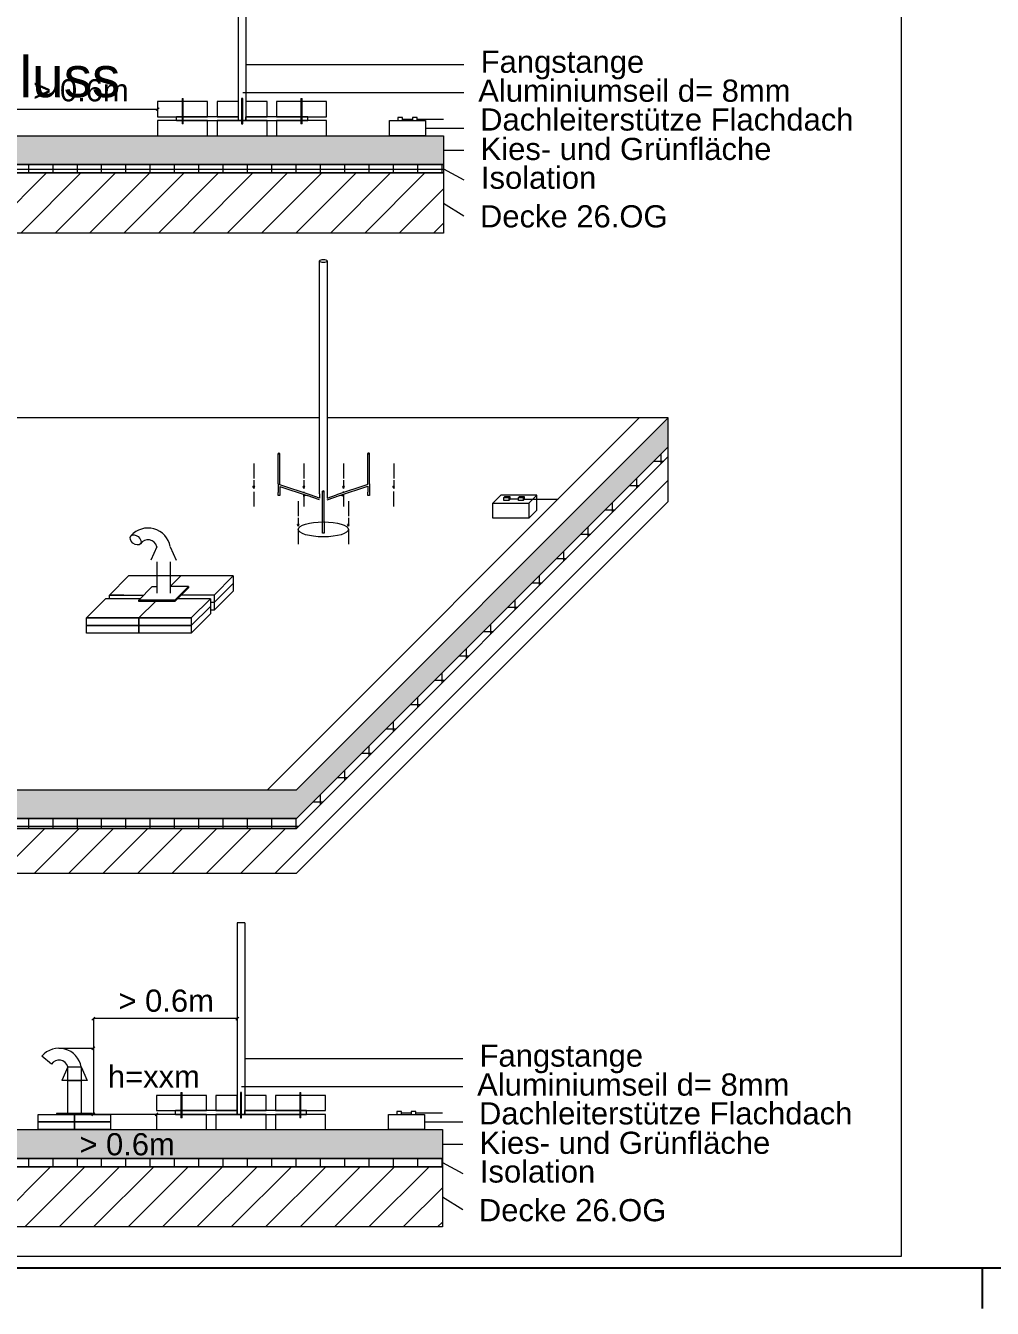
# Model space of a CAD drawing. Extents: x -1067 to 23308, y -6822 to 57810.
# Drawn here: x 284.6 to 403.8, y -179.5 to -21.3 of the extents above; entities that cross this region are included whole.
import ezdxf
from ezdxf.lldxf.tags import DXFTag

# ---------------------------------------------------------------- set-up
doc = ezdxf.new("R2010")
doc.units = 0
doc.layers.get('0').update_dxf_attribs({"lineweight": 13})
for name, color, linetype, lineweight, true_color in [('Boden 8.OG', 7, 'Continuous', 13, 0xc0c0c0), ('Bodenplatten', 9, 'Continuous', 13, 0x808080), ('EL01_WAN_Blitzschutz Text', 1, 'Continuous', 13, 0xff0000), ('EL01_WAN_Blitzschutz_kuenstliche_Leiter', 1, 'Continuous', 13, 0xff0000), ('EL01_WAN_Fangleitungen bestehend Kün', 1, 'Continuous', 13, 0xff0000), ('EL01_WAN_Fangleitungen Nat', 7, 'Continuous', 13, 0x009900), ('EL01_WAN_Geometrie', 3, 'Continuous', 13, 0x00ff00), ('EL01_WAN_Pfeil', 1, 'Continuous', 13, 0xff0000), ('EL01_WAN_Text-A0GYANLIE9', 2, 'Continuous', 13, 0xffff00), ('EL01_WAN_Wasserschutz', 1, 'Continuous', 13, 0xff0000), ('Erde Kies Gestein', 9, 'Continuous', 13, 0x808080), ('Isolation Boden 8.OG', 7, 'Continuous', 13, 0x00e500)]:
    doc.layers.add(name, color=color, linetype=linetype, lineweight=lineweight, true_color=true_color)
for name, color, linetype, lineweight in [('EL01_VVV_Bemassung', 7, 'Continuous', 13), ('EL01_WAN_Dachleiterstütze', 7, 'Continuous', 13), ('EL01_WAN_Text', 7, 'Continuous', 13)]:
    doc.layers.add(name, color=color, linetype=linetype, lineweight=lineweight)
doc.styles.get("Standard").update_dxf_attribs({"font": 'arial.ttf'})
tags = doc.linetypes.add('fein_strichliert', pattern=[4, 1, -2, 1]).pattern_tags.tags
tags[8:9] = [DXFTag(74, 4), DXFTag(75, 0), DXFTag(340, '0'), DXFTag(46, 0.0), DXFTag(50, 0.0), DXFTag(44, 0.0), DXFTag(45, 0.0)]
tags[6:7] = [DXFTag(74, 4), DXFTag(75, 0), DXFTag(340, '0'), DXFTag(46, 0.0), DXFTag(50, 0.0), DXFTag(44, 0.0), DXFTag(45, 0.0)]
tags[4:5] = [DXFTag(74, 4), DXFTag(75, 0), DXFTag(340, '0'), DXFTag(46, 0.0), DXFTag(50, 0.0), DXFTag(44, 0.0), DXFTag(45, 0.0)]

# ---------------------------------------------------------------- blocks, each defined once
blk = doc.blocks.new('Polygon-A0UJ2DPYXE', base_point=(329.48, -34.9))
at = {"color": 0, "linetype": 'ByBlock', "lineweight": -2, "ltscale": 0.13}
for p, q in [((329.48, -34.9), (329.48, -33.02)), ((329.48, -33.02), (333.93, -33.02)), ((333.93, -33.02), (333.93, -34.9)), ((333.93, -34.9), (329.48, -34.9))]:
    blk.add_line(p, q, dxfattribs=at)
blk = doc.blocks.new('Polygon-A0UJ2DQ0XE', base_point=(303.78, -153.21))
at = {"color": 0, "linetype": 'ByBlock', "lineweight": -2, "ltscale": 0.13}
for p, q in [((303.78, -152.85), (303.92, -152.85)), ((303.78, -152.85), (303.78, -153.21)), ((303.78, -153.21), (303.92, -153.21)), ((303.92, -153.21), (303.92, -152.85))]:
    blk.add_line(p, q, dxfattribs=at)
blk = doc.blocks.new('Polygon-A0UJ2DQ4XE', base_point=(210.58, -39.48))
at = {"color": 0, "linetype": 'ByBlock', "lineweight": -2, "ltscale": 0.13}
for p, q in [((210.58, -38.45), (336.16, -38.45)), ((336.16, -39.48), (210.58, -39.48)), ((336.16, -38.45), (336.16, -39.48))]:
    blk.add_line(p, q, dxfattribs=at)
blk = doc.blocks.new('Polygon-A0UJ2DQ8XE', base_point=(318.44, -153.21))
at = {"color": 0, "linetype": 'ByBlock', "lineweight": -2, "ltscale": 0.13}
for p, q in [((318.44, -152.85), (318.58, -152.85)), ((318.44, -152.85), (318.44, -153.21)), ((318.44, -153.21), (318.58, -153.21)), ((318.58, -153.21), (318.58, -152.85))]:
    blk.add_line(p, q, dxfattribs=at)
blk = doc.blocks.new('Polygon-A0UJ2DQIXE', base_point=(300.76, -155.09))
at = {"color": 0, "linetype": 'ByBlock', "lineweight": -2, "ltscale": 0.13}
for p, q in [((306.93, -153.21), (300.76, -153.21)), ((300.76, -153.21), (300.76, -155.09)), ((306.93, -155.09), (306.93, -153.21)), ((300.76, -155.09), (306.93, -155.09))]:
    blk.add_line(p, q, dxfattribs=at)
blk = doc.blocks.new('Polygon-A0UJ2DQKXE', base_point=(210.58, -160.99))
at = {"color": 0, "linetype": 'ByBlock', "lineweight": -2, "ltscale": 0.13}
for p, q in [((210.58, -157.43), (336.02, -157.43)), ((336.02, -157.43), (336.02, -160.99)), ((336.02, -160.99), (210.58, -160.99))]:
    blk.add_line(p, q, dxfattribs=at)
blk = doc.blocks.new('Polygon-A0UJ2DR4XE', base_point=(294.96, -91.99))
at = {"color": 0, "linetype": 'ByBlock', "lineweight": -2, "ltscale": 0.13}
for p, q in [((294.96, -91.99), (294.96, -91.52)), ((294.96, -91.52), (299.19, -91.52)), ((299.19, -91.52), (298.73, -91.99)), ((298.73, -91.99), (294.96, -91.99))]:
    blk.add_line(p, q, dxfattribs=at)
blk = doc.blocks.new('Polygon-A0UJ2DR6XE', base_point=(300.9, -34.9))
at = {"color": 0, "linetype": 'ByBlock', "lineweight": -2, "ltscale": 0.13}
for p, q in [((307.07, -33.02), (300.9, -33.02)), ((300.9, -33.02), (300.9, -34.9)), ((307.07, -34.9), (307.07, -33.02)), ((300.9, -34.9), (307.07, -34.9))]:
    blk.add_line(p, q, dxfattribs=at)
blk = doc.blocks.new('Polygon-A0UJ2DR8XE', base_point=(308.09, -155.09))
at = {"color": 0, "linetype": 'ByBlock', "lineweight": -2, "ltscale": 0.13}
for p, q in [((310.72, -153.21), (308.09, -153.21)), ((308.09, -153.21), (308.09, -155.09)), ((310.72, -155.09), (310.72, -153.21)), ((308.09, -155.09), (310.72, -155.09))]:
    blk.add_line(p, q, dxfattribs=at)
blk = doc.blocks.new('Polygon-A0UJ2DRGXE', base_point=(289.81, -151.36))
at = {"color": 0, "linetype": 'ByBlock', "lineweight": -2, "ltscale": 0.13}
for p, q in [((289.81, -151.36), (289.81, -149.7)), ((289.81, -149.7), (291.47, -149.7)), ((291.47, -149.7), (291.47, -151.36)), ((291.47, -151.36), (289.81, -151.36))]:
    blk.add_line(p, q, dxfattribs=at)
blk = doc.blocks.new('Polygon-A0UJ2DROXE', base_point=(303.23, -33.02))
at = {"color": 0, "linetype": 'ByBlock', "lineweight": -2, "ltscale": 0.13}
for p, q in [((310.86, -32.55), (303.23, -32.55)), ((303.23, -33.02), (303.23, -32.55)), ((303.23, -33.02), (310.86, -33.02)), ((310.86, -33.02), (310.86, -32.55))]:
    blk.add_line(p, q, dxfattribs=at)
blk = doc.blocks.new('Polygon-A0UJ2DRWXE', base_point=(210.58, -46.91))
at = {"color": 0, "linetype": 'ByBlock', "lineweight": -2, "ltscale": 0.13}
for p, q in [((210.58, -39.48), (336.16, -39.48)), ((336.16, -39.48), (336.16, -46.91)), ((336.16, -46.91), (210.58, -46.91))]:
    blk.add_line(p, q, dxfattribs=at)
blk = doc.blocks.new('Polygon-A0UJ2DRYXE', base_point=(292.14, -96.22))
at = {"color": 0, "linetype": 'ByBlock', "lineweight": -2, "ltscale": 0.13}
for p, q in [((292.14, -96.22), (292.14, -95.28)), ((292.14, -95.28), (298.6, -95.28)), ((298.6, -96.22), (292.14, -96.22)), ((298.6, -95.28), (298.6, -96.22))]:
    blk.add_line(p, q, dxfattribs=at)
blk = doc.blocks.new('Polygon-A0UJ2DS6XE', base_point=(292.14, -95.28))
at = {"color": 0, "linetype": 'ByBlock', "lineweight": -2, "ltscale": 0.13}
for p, q in [((292.14, -95.28), (292.14, -94.35)), ((292.14, -94.35), (298.6, -94.35)), ((298.6, -94.35), (298.6, -95.28)), ((298.6, -95.28), (292.14, -95.28))]:
    blk.add_line(p, q, dxfattribs=at)
blk = doc.blocks.new('Polygon-A0UJ2DSAXE', base_point=(210.58, -38.45))
at = {"color": 0, "linetype": 'ByBlock', "lineweight": -2, "ltscale": 0.13}
for p, q in [((210.58, -34.9), (336.16, -34.9)), ((336.16, -34.9), (336.16, -38.45)), ((336.16, -38.45), (210.58, -38.45))]:
    blk.add_line(p, q, dxfattribs=at)
blk = doc.blocks.new('Polygon-A0UJ2DSGXE', base_point=(311.11, -155.98))
at = {"color": 0, "linetype": 'ByBlock', "lineweight": -2, "ltscale": 0.13}
for p, q in [((311.25, -152.85), (311.11, -152.85)), ((311.11, -152.85), (311.11, -155.98)), ((311.25, -155.98), (311.25, -152.85)), ((311.11, -155.98), (311.25, -155.98))]:
    blk.add_line(p, q, dxfattribs=at)
blk = doc.blocks.new('Schraffur-A0UJ2DSKXE', base_point=(210.58, -38.45))
at = {"color": 0, "linetype": 'ByBlock', "lineweight": -2, "ltscale": 0.13}
blk.add_solid([(336.16, -38.45), (210.58, -38.45), (336.16, -34.9), (210.58, -34.9)], dxfattribs=at)
blk = doc.blocks.new('Polygon-A0UJ2DSUXE', base_point=(310.72, -155.56))
at = {"color": 0, "linetype": 'ByBlock', "lineweight": -2, "ltscale": 0.13}
for p, q in [((311.64, -131.93), (310.72, -131.93)), ((310.72, -131.93), (310.72, -155.56)), ((311.64, -131.93), (311.64, -155.56)), ((310.72, -155.56), (311.64, -155.56))]:
    blk.add_line(p, q, dxfattribs=at)
blk = doc.blocks.new('Polygon-A0UJ2DT6XE', base_point=(210.58, -119.09))
at = {"color": 0, "linetype": 'ByBlock', "lineweight": -2, "ltscale": 0.13}
for p, q in [((318.01, -115.53), (363.86, -69.68)), ((363.86, -73.24), (363.86, -69.68)), ((318.01, -119.09), (363.86, -73.24)), ((210.58, -115.53), (318.01, -115.53)), ((210.58, -119.09), (318.01, -119.09))]:
    blk.add_line(p, q, dxfattribs=at)
blk = doc.blocks.new('Polygon-A0UJ2DTIXE', base_point=(308.09, -157.43))
at = {"color": 0, "linetype": 'ByBlock', "lineweight": -2, "ltscale": 0.13}
for p, q in [((314.27, -155.56), (308.09, -155.56)), ((308.09, -155.56), (308.09, -157.43)), ((314.27, -157.43), (314.27, -155.56)), ((308.09, -157.43), (314.27, -157.43))]:
    blk.add_line(p, q, dxfattribs=at)
blk = doc.blocks.new('Polygon-A0UJ2DTSXE', base_point=(303.92, -33.44))
at = {"color": 0, "linetype": 'ByBlock', "lineweight": -2, "ltscale": 0.13}
for p, q in [((304.06, -30.68), (303.92, -30.68)), ((303.92, -30.68), (303.92, -33.44)), ((304.06, -33.44), (304.06, -30.68)), ((304.06, -33.44), (303.92, -33.44))]:
    blk.add_line(p, q, dxfattribs=at)
blk = doc.blocks.new('Schraffur-A0UJ2DU2XE', base_point=(210.58, -39.48))
at = {"color": 0, "lineweight": -2}
for p, q in [((210.58, -39), (336.16, -39)), ((285, -39.48), (285, -38.45)), ((288, -39.48), (288, -38.45)), ((291, -39.48), (291, -38.45)), ((294, -39.48), (294, -38.45)), ((297, -39.48), (297, -38.45)), ((300, -39.48), (300, -38.45)), ((303, -39.48), (303, -38.45)), ((306, -39.48), (306, -38.45)), ((309, -39.48), (309, -38.45)), ((312, -39.48), (312, -38.45)), ((315, -39.48), (315, -38.45)), ((318, -39.48), (318, -38.45)), ((321, -39.48), (321, -38.45)), ((324, -39.48), (324, -38.45)), ((327, -39.48), (327, -38.45)), ((330, -39.48), (330, -38.45)), ((333, -39.48), (333, -38.45)), ((336, -39.48), (336, -38.45))]:
    blk.add_line(p, q, dxfattribs=at)
blk = doc.blocks.new('Polygon-A0UJ2DU6XE', base_point=(290.64, -156.49))
at = {"color": 0, "linetype": 'ByBlock', "lineweight": -2, "ltscale": 0.13}
for p, q in [((290.64, -156.49), (290.64, -155.56)), ((290.64, -155.56), (295.09, -155.56)), ((295.09, -156.49), (290.64, -156.49)), ((295.09, -155.56), (295.09, -156.49))]:
    blk.add_line(p, q, dxfattribs=at)
blk = doc.blocks.new('Polygon-A0UJ2DUAXE', base_point=(310.86, -33.02))
at = {"color": 0, "linetype": 'ByBlock', "lineweight": -2, "ltscale": 0.13}
for p, q in [((310.86, -15.27), (311.78, -15.27)), ((310.86, -33.02), (310.86, -15.27)), ((311.78, -15.27), (311.78, -33.02)), ((310.86, -33.02), (311.78, -33.02))]:
    blk.add_line(p, q, dxfattribs=at)
blk = doc.blocks.new('Polygon-A0UJ2DUCXE', base_point=(300.9, -32.55))
at = {"color": 0, "linetype": 'ByBlock', "lineweight": -2, "ltscale": 0.13}
for p, q in [((307.07, -30.68), (300.9, -30.68)), ((300.9, -30.68), (300.9, -32.55)), ((307.07, -32.55), (307.07, -30.68)), ((300.9, -32.55), (307.07, -32.55))]:
    blk.add_line(p, q, dxfattribs=at)
blk = doc.blocks.new('Polygon-A0UJ2DUMXE', base_point=(311.64, -155.56))
at = {"color": 0, "linetype": 'ByBlock', "lineweight": -2, "ltscale": 0.13}
for p, q in [((319.27, -155.09), (311.64, -155.09)), ((311.64, -155.56), (311.64, -155.09)), ((311.64, -155.56), (319.27, -155.56)), ((319.27, -155.56), (319.27, -155.09))]:
    blk.add_line(p, q, dxfattribs=at)
blk = doc.blocks.new('Polygon-A0UJ2DV2XE', base_point=(210.58, -169.44))
at = {"color": 0, "linetype": 'ByBlock', "lineweight": -2, "ltscale": 0.13}
for p, q in [((210.58, -162.02), (336.02, -162.02)), ((336.02, -162.02), (336.02, -169.44)), ((336.02, -169.44), (210.58, -169.44))]:
    blk.add_line(p, q, dxfattribs=at)
blk = doc.blocks.new('Polygon-A0UJ2DVAXE', base_point=(311.78, -32.55))
at = {"color": 0, "linetype": 'ByBlock', "lineweight": -2, "ltscale": 0.13}
for p, q in [((314.41, -30.68), (311.78, -30.68)), ((311.78, -30.68), (311.78, -32.55)), ((314.41, -32.55), (314.41, -30.68)), ((311.78, -32.55), (314.41, -32.55))]:
    blk.add_line(p, q, dxfattribs=at)
blk = doc.blocks.new('Polygon-A0UJ2DVIXE', base_point=(315.56, -32.55))
at = {"color": 0, "linetype": 'ByBlock', "lineweight": -2, "ltscale": 0.13}
for p, q in [((321.74, -30.68), (315.56, -30.68)), ((315.56, -30.68), (315.56, -32.55)), ((321.74, -32.55), (321.74, -30.68)), ((315.56, -32.55), (321.74, -32.55))]:
    blk.add_line(p, q, dxfattribs=at)
blk = doc.blocks.new('Polygon-A0UJ2DVSXE', base_point=(315.56, -34.9))
at = {"color": 0, "linetype": 'ByBlock', "lineweight": -2, "ltscale": 0.13}
for p, q in [((321.74, -33.02), (315.56, -33.02)), ((315.56, -33.02), (315.56, -34.9)), ((321.74, -34.9), (321.74, -33.02)), ((315.56, -34.9), (321.74, -34.9))]:
    blk.add_line(p, q, dxfattribs=at)
blk = doc.blocks.new('Polygon-A0UJ2DVUXE', base_point=(343.61, -79.87))
at = {"color": 0, "linetype": 'ByBlock', "lineweight": -2, "ltscale": 0.13}
for p, q in [((343.61, -79.5), (344.2, -79.5)), ((343.61, -79.87), (343.61, -79.5)), ((344.2, -79.87), (343.61, -79.87)), ((344.2, -79.5), (344.2, -79.87))]:
    blk.add_line(p, q, dxfattribs=at)
blk = doc.blocks.new('Polygon-A0UJ2DW0XE', base_point=(286.19, -157.43))
at = {"color": 0, "linetype": 'ByBlock', "lineweight": -2, "ltscale": 0.13}
for p, q in [((286.19, -157.43), (286.19, -156.49)), ((286.19, -156.49), (290.64, -156.49)), ((290.64, -156.49), (290.64, -157.43)), ((290.64, -157.43), (286.19, -157.43))]:
    blk.add_line(p, q, dxfattribs=at)
blk = doc.blocks.new('Schraffur-A0UJ2DW6XE', base_point=(210.58, -125.83))
at = {"color": 0, "lineweight": -2}
for p, q in [((315.41, -125.83), (363.86, -77.37)), ((281.47, -125.83), (286.98, -120.31)), ((285.71, -125.83), (291.23, -120.31)), ((289.95, -125.83), (295.47, -120.31)), ((294.2, -125.83), (299.71, -120.31)), ((298.44, -125.83), (303.95, -120.31)), ((302.68, -125.83), (308.2, -120.31)), ((306.92, -125.83), (312.44, -120.31)), ((311.17, -125.83), (316.68, -120.31))]:
    blk.add_line(p, q, dxfattribs=at)
blk = doc.blocks.new('Schraffur-A0UJ2DWCXE', base_point=(210.58, -120.31))
at = {"color": 0, "lineweight": -2}
for p, q in [((363, -75.32), (363, -74.1)), ((362.1, -75), (363.32, -75)), ((360, -78.32), (360, -77.1)), ((359.1, -78), (360.32, -78)), ((357, -81.32), (357, -80.1)), ((356.1, -81), (357.32, -81)), ((354, -84.32), (354, -83.1)), ((353.1, -84), (354.32, -84)), ((351, -87.32), (351, -86.1)), ((350.1, -87), (351.32, -87)), ((347.1, -90), (348.32, -90)), ((348, -90.32), (348, -89.1)), ((344.1, -93), (345.32, -93)), ((345, -93.32), (345, -92.1)), ((341.1, -96), (342.32, -96)), ((342, -96.32), (342, -95.1)), ((338.1, -99), (339.32, -99)), ((339, -99.32), (339, -98.1)), ((336, -102.32), (336, -101.1)), ((335.1, -102), (336.32, -102)), ((333, -105.32), (333, -104.1)), ((332.1, -105), (333.32, -105)), ((330, -108.32), (330, -107.1)), ((329.1, -108), (330.32, -108)), ((327, -111.32), (327, -110.1)), ((326.1, -111), (327.32, -111)), ((324, -114.32), (324, -113.1)), ((323.1, -114), (324.32, -114)), ((320.1, -117), (321.32, -117)), ((321, -117.32), (321, -116.1)), ((210.58, -120), (318.32, -120)), ((285, -120.31), (285, -119.09)), ((288, -120.31), (288, -119.09)), ((291, -120.31), (291, -119.09)), ((294, -120.31), (294, -119.09)), ((297, -120.31), (297, -119.09)), ((300, -120.31), (300, -119.09)), ((303, -120.31), (303, -119.09)), ((306, -120.31), (306, -119.09)), ((309, -120.31), (309, -119.09)), ((312, -120.31), (312, -119.09)), ((315, -120.31), (315, -119.09)), ((318, -120.31), (318, -119.09))]:
    blk.add_line(p, q, dxfattribs=at)
blk = doc.blocks.new('Polygon-A0UJ2DWSXE', base_point=(289.81, -155.45))
at = {"color": 0, "linetype": 'ByBlock', "lineweight": -2, "ltscale": 0.13}
for p, q in [((289.81, -151.36), (291.47, -151.36)), ((289.81, -155.45), (289.81, -151.36)), ((291.47, -151.36), (291.47, -155.45)), ((291.47, -155.45), (289.81, -155.45))]:
    blk.add_line(p, q, dxfattribs=at)
blk = doc.blocks.new('Schraffur-A0UJ2DX6XE', base_point=(318.94, -79.38))
at = {"linetype": 'ByBlock', "lineweight": -2, "ltscale": 0.13}
blk.add_hatch(color=0, dxfattribs=at).paths.add_polyline_path([(318.94, -79.13), (319.33, -79.26), (319.27, -79.27), (319.17, -79.3), (319.07, -79.33), (318.97, -79.37), (318.94, -79.38)])
blk = doc.blocks.new('Polygon-A0UJ2DXEXE', base_point=(202.58, -173.08))
at = {"color": 0, "linetype": 'ByBlock', "lineweight": -2, "ltscale": 0.13}
for p, q in [((392.58, 59.47), (392.58, -173.08)), ((392.58, -173.08), (202.58, -173.08))]:
    blk.add_line(p, q, dxfattribs=at)
blk = doc.blocks.new('Polygon-A0UJ2DXGXE', base_point=(300.76, -157.43))
at = {"color": 0, "linetype": 'ByBlock', "lineweight": -2, "ltscale": 0.13}
for p, q in [((306.93, -155.56), (300.76, -155.56)), ((300.76, -155.56), (300.76, -157.43)), ((306.93, -157.43), (306.93, -155.56)), ((300.76, -157.43), (306.93, -157.43))]:
    blk.add_line(p, q, dxfattribs=at)
blk = doc.blocks.new('Polygon-A0UJ2DXKXE', base_point=(303.09, -155.56))
at = {"color": 0, "linetype": 'ByBlock', "lineweight": -2, "ltscale": 0.13}
for p, q in [((310.72, -155.09), (303.09, -155.09)), ((303.09, -155.56), (303.09, -155.09)), ((303.09, -155.56), (310.72, -155.56)), ((310.72, -155.56), (310.72, -155.09))]:
    blk.add_line(p, q, dxfattribs=at)
blk = doc.blocks.new('Polygon-A0UJ2DXSXE', base_point=(308.23, -34.9))
at = {"color": 0, "linetype": 'ByBlock', "lineweight": -2, "ltscale": 0.13}
for p, q in [((314.41, -33.02), (308.23, -33.02)), ((308.23, -33.02), (308.23, -34.9)), ((314.41, -34.9), (314.41, -33.02)), ((308.23, -34.9), (314.41, -34.9))]:
    blk.add_line(p, q, dxfattribs=at)
blk = doc.blocks.new('Polygon-A0UJ2DXUXE', base_point=(210.58, -120.31))
at = {"color": 0, "linetype": 'ByBlock', "lineweight": -2, "ltscale": 0.13}
for p, q in [((363.86, -73.24), (318.01, -119.09)), ((363.86, -74.46), (363.86, -73.24)), ((318.01, -120.31), (363.86, -74.46)), ((318.01, -119.09), (210.58, -119.09)), ((210.58, -120.31), (318.01, -120.31))]:
    blk.add_line(p, q, dxfattribs=at)
blk = doc.blocks.new('Polygon-A0UJ2DYGXE', base_point=(332.31, -33.02))
at = {"color": 0, "linetype": 'ByBlock', "lineweight": -2, "ltscale": 0.13}
for p, q in [((332.9, -32.66), (332.31, -32.66)), ((332.31, -32.66), (332.31, -33.02)), ((332.31, -33.02), (332.9, -33.02)), ((332.9, -33.02), (332.9, -32.66))]:
    blk.add_line(p, q, dxfattribs=at)
blk = doc.blocks.new('Polygon-A0UJ2DZ2XE', base_point=(329.35, -157.43))
at = {"color": 0, "linetype": 'ByBlock', "lineweight": -2, "ltscale": 0.13}
for p, q in [((329.35, -157.43), (329.35, -155.56)), ((329.35, -155.56), (333.79, -155.56)), ((333.79, -155.56), (333.79, -157.43)), ((333.79, -157.43), (329.35, -157.43))]:
    blk.add_line(p, q, dxfattribs=at)
blk = doc.blocks.new('Polygon-A0UJ2DZWXE', base_point=(290.64, -157.43))
at = {"color": 0, "linetype": 'ByBlock', "lineweight": -2, "ltscale": 0.13}
for p, q in [((290.64, -157.43), (290.64, -156.49)), ((290.64, -156.49), (295.09, -156.49)), ((295.09, -156.49), (295.09, -157.43)), ((295.09, -157.43), (290.64, -157.43))]:
    blk.add_line(p, q, dxfattribs=at)
blk = doc.blocks.new('Polygon-A0UJ2E0EXE', base_point=(318.58, -30.68))
at = {"color": 0, "linetype": 'ByBlock', "lineweight": -2, "ltscale": 0.13}
for p, q in [((318.58, -30.31), (318.72, -30.31)), ((318.58, -30.31), (318.58, -30.68)), ((318.58, -30.68), (318.72, -30.68)), ((318.72, -30.68), (318.72, -30.31))]:
    blk.add_line(p, q, dxfattribs=at)
blk = doc.blocks.new('Polygon-A0UJ2E0MXE', base_point=(318.58, -33.44))
at = {"color": 0, "linetype": 'ByBlock', "lineweight": -2, "ltscale": 0.13}
for p, q in [((318.72, -30.68), (318.58, -30.68)), ((318.58, -30.68), (318.58, -33.44)), ((318.72, -33.44), (318.72, -30.68)), ((318.72, -33.44), (318.58, -33.44))]:
    blk.add_line(p, q, dxfattribs=at)
blk = doc.blocks.new('Polygon-A0UJ2E0OXE', base_point=(311.64, -155.09))
at = {"color": 0, "linetype": 'ByBlock', "lineweight": -2, "ltscale": 0.13}
for p, q in [((314.27, -153.21), (311.64, -153.21)), ((311.64, -153.21), (311.64, -155.09)), ((314.27, -155.09), (314.27, -153.21)), ((311.64, -155.09), (314.27, -155.09))]:
    blk.add_line(p, q, dxfattribs=at)
blk = doc.blocks.new('Schraffur-A0UJ2E0YXE', base_point=(210.58, -162.02))
at = {"color": 0, "lineweight": -2}
for p, q in [((285, -162.02), (285, -160.99)), ((288, -162.02), (288, -160.99)), ((291, -162.02), (291, -160.99)), ((294, -162.02), (294, -160.99)), ((297, -162.02), (297, -160.99)), ((300, -162.02), (300, -160.99)), ((303, -162.02), (303, -160.99)), ((306, -162.02), (306, -160.99)), ((309, -162.02), (309, -160.99)), ((312, -162.02), (312, -160.99)), ((315, -162.02), (315, -160.99)), ((318, -162.02), (318, -160.99)), ((321, -162.02), (321, -160.99)), ((324, -162.02), (324, -160.99)), ((327, -162.02), (327, -160.99)), ((330, -162.02), (330, -160.99)), ((333, -162.02), (333, -160.99)), ((336, -162.02), (336, -160.99)), ((210.58, -162), (336.02, -162))]:
    blk.add_line(p, q, dxfattribs=at)
blk = doc.blocks.new('Polygon-A0UJ2E16XE', base_point=(315.42, -157.43))
at = {"color": 0, "linetype": 'ByBlock', "lineweight": -2, "ltscale": 0.13}
for p, q in [((321.6, -155.56), (315.42, -155.56)), ((315.42, -155.56), (315.42, -157.43)), ((321.6, -157.43), (321.6, -155.56)), ((315.42, -157.43), (321.6, -157.43))]:
    blk.add_line(p, q, dxfattribs=at)
blk = doc.blocks.new('Polygon-A0UJ2E1IXE', base_point=(210.58, -162.02))
at = {"color": 0, "linetype": 'ByBlock', "lineweight": -2, "ltscale": 0.13}
for p, q in [((210.58, -160.99), (336.02, -160.99)), ((336.02, -160.99), (336.02, -162.02)), ((336.02, -162.02), (210.58, -162.02))]:
    blk.add_line(p, q, dxfattribs=at)
blk = doc.blocks.new('Polygon-A0UJ2E1OXE', base_point=(311.25, -33.44))
at = {"color": 0, "linetype": 'ByBlock', "lineweight": -2, "ltscale": 0.13}
for p, q in [((311.39, -30.31), (311.25, -30.31)), ((311.25, -30.31), (311.25, -33.44)), ((311.39, -33.44), (311.39, -30.31)), ((311.25, -33.44), (311.39, -33.44))]:
    blk.add_line(p, q, dxfattribs=at)
blk = doc.blocks.new('Schraffur-A0UJ2E1SXE', base_point=(210.58, -46.91))
at = {"color": 0, "lineweight": -2}
for p, q in [((279.78, -46.91), (287.2, -39.48)), ((284.02, -46.91), (291.45, -39.48)), ((288.26, -46.91), (295.69, -39.48)), ((292.5, -46.91), (299.93, -39.48)), ((296.75, -46.91), (304.17, -39.48)), ((300.99, -46.91), (308.42, -39.48)), ((305.23, -46.91), (312.66, -39.48)), ((309.48, -46.91), (316.9, -39.48)), ((313.72, -46.91), (321.14, -39.48)), ((317.96, -46.91), (325.39, -39.48)), ((322.2, -46.91), (329.63, -39.48)), ((326.45, -46.91), (333.87, -39.48)), ((330.69, -46.91), (336.16, -41.44)), ((334.93, -46.91), (336.16, -45.68))]:
    blk.add_line(p, q, dxfattribs=at)
blk = doc.blocks.new('Polygon-A0UJ2E1YXE', base_point=(303.78, -155.98))
at = {"color": 0, "linetype": 'ByBlock', "lineweight": -2, "ltscale": 0.13}
for p, q in [((303.92, -153.21), (303.78, -153.21)), ((303.78, -153.21), (303.78, -155.98)), ((303.92, -155.98), (303.92, -153.21)), ((303.92, -155.98), (303.78, -155.98))]:
    blk.add_line(p, q, dxfattribs=at)
blk = doc.blocks.new('Polygon-A0UJ2E22XE', base_point=(288.42, -155.56))
at = {"color": 0, "linetype": 'ByBlock', "lineweight": -2, "ltscale": 0.13}
for p, q in [((288.42, -155.45), (288.42, -155.56)), ((292.87, -155.45), (288.42, -155.45)), ((288.42, -155.56), (292.87, -155.56)), ((292.87, -155.56), (292.87, -155.45))]:
    blk.add_line(p, q, dxfattribs=at)
blk = doc.blocks.new('Polygon-A0UJ2E24XE', base_point=(303.92, -30.68))
at = {"color": 0, "linetype": 'ByBlock', "lineweight": -2, "ltscale": 0.13}
for p, q in [((303.92, -30.31), (304.06, -30.31)), ((303.92, -30.31), (303.92, -30.68)), ((303.92, -30.68), (304.06, -30.68)), ((304.06, -30.68), (304.06, -30.31))]:
    blk.add_line(p, q, dxfattribs=at)
blk = doc.blocks.new('Polygon-A0UJ2E26XE', base_point=(318.44, -155.98))
at = {"color": 0, "linetype": 'ByBlock', "lineweight": -2, "ltscale": 0.13}
for p, q in [((318.58, -153.21), (318.44, -153.21)), ((318.44, -153.21), (318.44, -155.98)), ((318.58, -155.98), (318.58, -153.21)), ((318.58, -155.98), (318.44, -155.98))]:
    blk.add_line(p, q, dxfattribs=at)
blk = doc.blocks.new('Schraffur-A0UJ2E2GXE', base_point=(210.58, -119.09))
at = {"linetype": 'ByBlock', "lineweight": -2, "ltscale": 0.13}
blk.add_hatch(color=0, dxfattribs=at).paths.add_polyline_path([(210.58, -115.53), (318.01, -115.53), (363.86, -69.68), (363.86, -73.24), (318.01, -119.09), (210.58, -119.09)])
blk = doc.blocks.new('Schraffur-A0UJ2E2KXE', base_point=(323.35, -79.41))
at = {"linetype": 'ByBlock', "lineweight": -2, "ltscale": 0.13}
blk.add_hatch(color=0, dxfattribs=at).paths.add_polyline_path([(323.71, -79.37), (323.55, -79.31), (323.39, -79.27), (323.35, -79.26), (323.83, -79.09), (323.83, -79.41), (323.79, -79.4)])
blk = doc.blocks.new('Schraffur-A0UJ2E2YXE', base_point=(210.58, -169.44))
at = {"color": 0, "lineweight": -2}
for p, q in [((280.28, -169.44), (287.7, -162.02)), ((284.52, -169.44), (291.94, -162.02)), ((288.76, -169.44), (296.19, -162.02)), ((293, -169.44), (300.43, -162.02)), ((297.25, -169.44), (304.67, -162.02)), ((301.49, -169.44), (308.91, -162.02)), ((305.73, -169.44), (313.16, -162.02)), ((309.97, -169.44), (317.4, -162.02)), ((314.22, -169.44), (321.64, -162.02)), ((318.46, -169.44), (325.89, -162.02)), ((322.7, -169.44), (330.13, -162.02)), ((326.95, -169.44), (334.37, -162.02)), ((331.19, -169.44), (336.02, -164.61)), ((335.43, -169.44), (336.02, -168.86))]:
    blk.add_line(p, q, dxfattribs=at)
blk = doc.blocks.new('Polygon-A0UJ2E36XE', base_point=(298.6, -96.22))
at = {"color": 0, "linetype": 'ByBlock', "lineweight": -2, "ltscale": 0.13}
for p, q in [((298.6, -96.22), (298.6, -95.28)), ((298.6, -95.28), (305.05, -95.28)), ((305.05, -96.22), (298.6, -96.22)), ((305.05, -95.28), (305.05, -96.22))]:
    blk.add_line(p, q, dxfattribs=at)
blk = doc.blocks.new('Polygon-A0UJ2E3CXE', base_point=(315.42, -155.09))
at = {"color": 0, "linetype": 'ByBlock', "lineweight": -2, "ltscale": 0.13}
for p, q in [((321.6, -153.21), (315.42, -153.21)), ((315.42, -153.21), (315.42, -155.09)), ((321.6, -155.09), (321.6, -153.21)), ((315.42, -155.09), (321.6, -155.09))]:
    blk.add_line(p, q, dxfattribs=at)
blk = doc.blocks.new('Polygon-A0UJ2E3EXE', base_point=(298.6, -95.28))
at = {"color": 0, "linetype": 'ByBlock', "lineweight": -2, "ltscale": 0.13}
for p, q in [((298.6, -95.28), (298.6, -94.35)), ((298.6, -94.35), (305.05, -94.35)), ((305.05, -94.35), (305.05, -95.28)), ((305.05, -95.28), (298.6, -95.28))]:
    blk.add_line(p, q, dxfattribs=at)
blk = doc.blocks.new('Polygon-A0UJ2E3GXE', base_point=(345.4, -79.87))
at = {"color": 0, "linetype": 'ByBlock', "lineweight": -2, "ltscale": 0.13}
for p, q in [((345.4, -79.5), (345.99, -79.5)), ((345.4, -79.87), (345.4, -79.5)), ((345.99, -79.87), (345.4, -79.87)), ((345.99, -79.5), (345.99, -79.87))]:
    blk.add_line(p, q, dxfattribs=at)
blk = doc.blocks.new('Polygon-A0UJ2E3OXE', base_point=(286.19, -156.49))
at = {"color": 0, "linetype": 'ByBlock', "lineweight": -2, "ltscale": 0.13}
for p, q in [((286.19, -156.49), (286.19, -155.56)), ((286.19, -155.56), (290.64, -155.56)), ((290.64, -156.49), (286.19, -156.49)), ((290.64, -155.56), (290.64, -156.49))]:
    blk.add_line(p, q, dxfattribs=at)
blk = doc.blocks.new('Polygon-A0UJ2E48XE', base_point=(311.78, -33.02))
at = {"color": 0, "linetype": 'ByBlock', "lineweight": -2, "ltscale": 0.13}
for p, q in [((319.41, -32.55), (311.78, -32.55)), ((311.78, -33.02), (311.78, -32.55)), ((311.78, -33.02), (319.41, -33.02)), ((319.41, -33.02), (319.41, -32.55))]:
    blk.add_line(p, q, dxfattribs=at)
blk = doc.blocks.new('Polygon-A0UJ2E4AXE', base_point=(308.23, -32.55))
at = {"color": 0, "linetype": 'ByBlock', "lineweight": -2, "ltscale": 0.13}
for p, q in [((310.86, -30.68), (308.23, -30.68)), ((308.23, -30.68), (308.23, -32.55)), ((310.86, -32.55), (310.86, -30.68)), ((308.23, -32.55), (310.86, -32.55))]:
    blk.add_line(p, q, dxfattribs=at)
blk = doc.blocks.new('Polygon-A0UJ2E4EXE', base_point=(210.58, -125.83))
at = {"color": 0, "linetype": 'ByBlock', "lineweight": -2, "ltscale": 0.13}
for p, q in [((363.86, -74.46), (318.01, -120.31)), ((363.86, -79.97), (363.86, -74.46)), ((318.01, -125.83), (363.86, -79.97)), ((318.01, -120.31), (210.58, -120.31)), ((210.58, -125.83), (318.01, -125.83))]:
    blk.add_line(p, q, dxfattribs=at)
blk = doc.blocks.new('Polygon-A0UJ2E58XE', base_point=(298.57, -92.31))
at = {"color": 0, "linetype": 'ByBlock', "lineweight": -2, "ltscale": 0.13}
for p, q in [((298.57, -92.31), (298.57, -92.14)), ((303.02, -92.14), (298.57, -92.14)), ((303.02, -92.31), (298.57, -92.31)), ((303.02, -92.14), (303.02, -92.31))]:
    blk.add_line(p, q, dxfattribs=at)
blk = doc.blocks.new('Polygon-A0UJ2E5IXE', base_point=(342.24, -82.05))
at = {"color": 0, "linetype": 'ByBlock', "lineweight": -2, "ltscale": 0.13}
for p, q in [((342.24, -82.05), (342.24, -80.18)), ((342.24, -80.18), (346.69, -80.18)), ((346.69, -80.18), (346.69, -82.05)), ((346.69, -82.05), (342.24, -82.05))]:
    blk.add_line(p, q, dxfattribs=at)
blk = doc.blocks.new('Polygon-A0UJ2E5KXE', base_point=(330.38, -155.56))
at = {"color": 0, "linetype": 'ByBlock', "lineweight": -2, "ltscale": 0.13}
for p, q in [((330.97, -155.19), (330.38, -155.19)), ((330.38, -155.19), (330.38, -155.56)), ((330.38, -155.56), (330.97, -155.56)), ((330.97, -155.56), (330.97, -155.19))]:
    blk.add_line(p, q, dxfattribs=at)
blk = doc.blocks.new('Polygon-A0UJ2E5SXE', base_point=(330.52, -33.02))
at = {"color": 0, "linetype": 'ByBlock', "lineweight": -2, "ltscale": 0.13}
for p, q in [((331.11, -32.66), (330.52, -32.66)), ((330.52, -32.66), (330.52, -33.02)), ((330.52, -33.02), (331.11, -33.02)), ((331.11, -33.02), (331.11, -32.66))]:
    blk.add_line(p, q, dxfattribs=at)
blk = doc.blocks.new('Polygon-A0UJ2E5YXE', base_point=(332.17, -155.56))
at = {"color": 0, "linetype": 'ByBlock', "lineweight": -2, "ltscale": 0.13}
for p, q in [((332.76, -155.19), (332.17, -155.19)), ((332.17, -155.19), (332.17, -155.56)), ((332.17, -155.56), (332.76, -155.56)), ((332.76, -155.56), (332.76, -155.19))]:
    blk.add_line(p, q, dxfattribs=at)
blk = doc.blocks.new('Schraffur-A0UJ2E66XE', base_point=(210.58, -160.99))
at = {"color": 0, "linetype": 'ByBlock', "lineweight": -2, "ltscale": 0.13}
blk.add_solid([(336.02, -160.99), (210.58, -160.99), (336.02, -157.43), (210.58, -157.43)], dxfattribs=at)
blk = doc.blocks.new('Bauteilbeschriftung-A0UJ2E6EXE', base_point=(192.25, -30.14))
at = {"color": 0, "linetype": 'ByBlock', "lineweight": -2, "ltscale": 0.13, "insert": (192.25, -25.14), "char_height": 5, "attachment_point": 1}
blk.add_mtext('{\\fArial;Bodenpfahl Armierungsanschluss }', dxfattribs=at)

msp = doc.modelspace()

# ---------------------------------------------------------------- linework, layer by layer
at = {"color": 0, "linetype": 'ByBlock', "lineweight": -2, "ltscale": 0.13}
for p, q in [((-1062.42, -174.47), (607.58, -174.47)), ((402.58, -174.47), (402.58, -179.47))]:
    msp.add_line(p, q, dxfattribs=at)
at = {"layer": 'Bodenplatten', "ltscale": 0.13}
for p, q in [((312.78, -75.31), (312.78, -77.15)), ((318.95, -75.31), (318.95, -77.15)), ((323.83, -75.3), (323.83, -77.14)), ((330.01, -75.3), (330.01, -77.14)), ((312.77, -78.78), (312.77, -80.62)), ((318.94, -78.78), (318.94, -78.92)), ((323.83, -78.88), (323.83, -78.77)), ((330, -78.77), (330, -80.61)), ((318.25, -79.96), (318.25, -81.8)), ((318.94, -79.38), (318.94, -79.13)), ((323.83, -79.09), (323.83, -79.42)), ((324.42, -79.96), (324.42, -81.8)), ((318.25, -83.43), (318.25, -85.27)), ((324.42, -83.43), (324.42, -85.27)), ((294.96, -91.52), (297.32, -89.17)), ((310.23, -89.17), (297.32, -89.17)), ((303.78, -89.17), (302.46, -90.48)), ((307.88, -91.52), (310.23, -89.17)), ((307.88, -92.46), (310.23, -90.1)), ((310.23, -89.17), (310.23, -91.04)), ((296.75, -91.52), (294.96, -91.52)), ((307.88, -91.52), (303.81, -91.52)), ((307.88, -93.4), (310.23, -91.04)), ((307.88, -91.52), (307.88, -93.4)), ((292.14, -94.35), (294.49, -91.99)), ((297.73, -91.99), (294.49, -91.99)), ((298.6, -94.35), (300.63, -92.31)), ((307.41, -91.99), (303.34, -91.99)), ((305.05, -94.35), (307.41, -91.99)), ((305.05, -95.28), (307.41, -92.93)), ((307.41, -91.99), (307.41, -93.86)), ((307.88, -92.46), (307.41, -92.46)), ((298.6, -94.35), (292.14, -94.35)), ((305.05, -94.35), (298.6, -94.35)), ((305.05, -96.22), (307.41, -93.86)), ((307.88, -93.4), (307.41, -93.4))]:
    msp.add_line(p, q, dxfattribs=at)
at = {"layer": 'Bodenplatten', "linetype": 'fein_strichliert', "ltscale": 0.13}
for p, q in [((318.94, -79.38), (318.94, -80.62)), ((323.83, -79.42), (323.83, -80.61))]:
    msp.add_line(p, q, dxfattribs=at)
at = {"layer": 'Bodenplatten', "ltscale": 0.13}
msp.add_ellipse((321.34, -83.43), major_axis=(-3.09, 0), ratio=0.298519, dxfattribs=at)
at = {"layer": 'EL01_VVV_Bemassung', "ltscale": 0.13}
for p, q in [((283.15, -31.62), (300.9, -31.62)), ((301.08, -31.44), (300.73, -31.79)), ((292.8, -143.92), (293.15, -143.57)), ((292.98, -143.74), (292.98, -147.4)), ((310.72, -143.74), (292.98, -143.74)), ((310.54, -143.92), (310.9, -143.57)), ((288.73, -147.4), (292.98, -147.4)), ((292.8, -147.58), (293.15, -147.22)), ((292.98, -147.4), (292.98, -155.56)), ((292.8, -155.73), (293.15, -155.38)), ((292.98, -155.56), (292.87, -155.56)), ((300.76, -155.56), (292.98, -155.56)), ((300.59, -155.73), (300.94, -155.38))]:
    msp.add_line(p, q, dxfattribs=at)
at = {"layer": 'EL01_WAN_Blitzschutz_kuenstliche_Leiter', "linetype": 'Continuous', "ltscale": 0.13}
for p, q in [((320.88, -79.05), (320.88, -50.33)), ((321.8, -50.33), (321.8, -79.05)), ((315.76, -75.39), (315.76, -74.08)), ((315.95, -75.39), (315.95, -74.08)), ((326.82, -75.39), (326.82, -74.07)), ((327.01, -75.39), (327.01, -74.07)), ((315.76, -77.81), (315.76, -78.86)), ((319.72, -79.18), (315.95, -77.92)), ((315.95, -78.13), (315.95, -78.86)), ((315.95, -78.13), (319.33, -79.26)), ((321.23, -80.05), (321.23, -78.73)), ((321.43, -80.05), (321.43, -78.73)), ((326.82, -77.88), (326.82, -77.8)), ((326.82, -78.1), (326.82, -78.85)), ((327.01, -77.8), (327.01, -78.86)), ((321.23, -83.51), (321.23, -82.46)), ((321.43, -82.46), (321.43, -83.52))]:
    msp.add_line(p, q, dxfattribs=at)
at = {"layer": 'EL01_WAN_Blitzschutz_kuenstliche_Leiter', "linetype": 'fein_strichliert', "ltscale": 0.13}
for p, q in [((315.76, -77.81), (315.76, -75.39)), ((315.95, -77.81), (315.95, -75.39)), ((326.82, -77.8), (326.82, -75.39)), ((327.01, -77.8), (327.01, -75.39)), ((315.76, -79.25), (315.76, -78.86)), ((315.95, -78.86), (315.95, -79.25)), ((320.88, -79.05), (320.88, -79.56)), ((321.8, -79.05), (321.8, -79.56)), ((326.82, -77.88), (322.96, -79.18)), ((323.34, -79.26), (326.82, -78.1)), ((326.82, -79.24), (326.82, -78.85)), ((327.01, -78.86), (327.01, -79.24)), ((315.95, -79.25), (315.76, -79.25)), ((320.88, -79.78), (319.33, -79.26)), ((320.88, -79.56), (319.72, -79.18)), ((321.23, -82.46), (321.23, -80.05)), ((321.43, -82.46), (321.43, -80.05)), ((321.8, -79.56), (322.96, -79.18)), ((321.8, -79.78), (323.34, -79.26)), ((327.01, -79.24), (326.82, -79.24)), ((321.23, -83.9), (321.23, -83.51)), ((321.43, -83.52), (321.43, -83.9)), ((321.43, -83.9), (321.23, -83.9))]:
    msp.add_line(p, q, dxfattribs=at)
at = {"layer": 'EL01_WAN_Blitzschutz_kuenstliche_Leiter', "linetype": 'Continuous', "ltscale": 0.13, "extrusion": (0, 0, -1)}
for centre, major_axis, ratio in [((321.34, -50.33), (-0.459, 0), 0.334873), ((315.86, -74.08), (-0.0985, 0), 0.362455), ((326.91, -74.07), (-0.0985, 0), 0.362455), ((321.33, -78.73), (-0.0985, 0), 0.362455)]:
    msp.add_ellipse(centre, major_axis=major_axis, ratio=ratio, dxfattribs=at)
at = {"layer": 'EL01_WAN_Dachleiterstütze', "ltscale": 0.13}
for p, q in [((342.24, -80.18), (343.23, -79.19)), ((347.67, -79.19), (343.23, -79.19)), ((343.61, -79.5), (343.72, -79.39)), ((343.72, -79.39), (344.32, -79.39)), ((344.2, -79.5), (344.32, -79.39)), ((344.2, -79.87), (344.32, -79.75)), ((344.32, -79.39), (344.32, -79.75)), ((345.4, -79.5), (345.51, -79.39)), ((345.51, -79.39), (346.11, -79.39)), ((345.99, -79.5), (346.11, -79.39)), ((345.99, -79.87), (346.11, -79.75)), ((346.11, -79.39), (346.11, -79.75)), ((346.69, -80.18), (347.67, -79.19)), ((347.67, -81.07), (347.67, -79.19)), ((346.69, -82.05), (347.67, -81.07))]:
    msp.add_line(p, q, dxfattribs=at)
at = {"layer": 'EL01_WAN_Fangleitungen bestehend Kün', "ltscale": 0.13}
for p, q in [((331.11, -32.84), (332.31, -32.84)), ((332.9, -32.84), (336.16, -32.84)), ((314.44, -115.53), (360.29, -69.68)), ((345.4, -79.69), (344.26, -79.69)), ((346.05, -79.69), (350.29, -79.69)), ((330.97, -155.37), (332.17, -155.37)), ((332.76, -155.37), (336.02, -155.37))]:
    msp.add_line(p, q, dxfattribs=at)
at = {"layer": 'EL01_WAN_Fangleitungen Nat', "ltscale": 0.13}
msp.add_line((315.95, -77.92), (315.95, -77.81), dxfattribs=at)
at = {"layer": 'EL01_WAN_Pfeil', "color": 1, "ltscale": 0.13, "true_color": 0xff0000}
for p, q in [((312.78, -77.34), (312.78, -78.37)), ((318.95, -77.34), (318.95, -78.37)), ((323.83, -77.35), (323.83, -78.37)), ((330.01, -77.35), (330.01, -78.37)), ((312.78, -78.37), (312.66, -78.15)), ((312.89, -78.15), (312.66, -78.15)), ((312.78, -78.37), (312.89, -78.15)), ((318.95, -78.37), (318.83, -78.15)), ((319.06, -78.15), (318.83, -78.15)), ((318.95, -78.37), (319.06, -78.15)), ((323.95, -78.15), (323.72, -78.15)), ((323.83, -78.37), (323.72, -78.15)), ((323.83, -78.37), (323.95, -78.15)), ((330.12, -78.15), (329.89, -78.15)), ((330.01, -78.37), (329.89, -78.15)), ((330.01, -78.37), (330.12, -78.15)), ((318.25, -82), (318.25, -83.03)), ((324.42, -82), (324.42, -83.03)), ((318.37, -82.81), (318.14, -82.81)), ((318.25, -83.03), (318.14, -82.81)), ((318.25, -83.03), (318.37, -82.81)), ((324.42, -83.03), (324.31, -82.81)), ((324.54, -82.81), (324.31, -82.81)), ((324.42, -83.03), (324.54, -82.81))]:
    msp.add_line(p, q, dxfattribs=at)
at = {"layer": 'EL01_WAN_Text-A0GYANLIE9', "ltscale": 0.13}
for p, q in [((311.78, -26.11), (338.66, -26.11)), ((311.39, -29.57), (338.66, -29.57)), ((333.93, -33.96), (338.66, -33.96)), ((336.16, -36.67), (338.66, -36.67)), ((336.16, -38.97), (338.68, -40.32)), ((336.16, -43.19), (338.68, -44.75)), ((311.64, -148.65), (338.52, -148.65)), ((311.25, -152.11), (338.52, -152.11)), ((333.79, -156.49), (338.52, -156.49)), ((336.02, -159.21), (338.52, -159.21)), ((336.02, -161.5), (338.54, -162.86)), ((336.02, -165.73), (338.54, -167.29))]:
    msp.add_line(p, q, dxfattribs=at)
at = {"layer": 'EL01_WAN_Wasserschutz', "ltscale": 0.13}
for p, q in [((300.8, -85.56), (300.06, -87.22)), ((302.46, -85.56), (303.2, -87.22)), ((300.8, -87.41), (300.8, -91.31)), ((302.46, -87.41), (302.46, -91.31)), ((298.57, -92.14), (300.24, -90.48)), ((300.24, -90.48), (300.8, -90.48)), ((304.69, -90.48), (302.46, -90.48)), ((304.69, -90.48), (303.02, -92.14)), ((303.02, -92.31), (304.69, -90.64)), ((304.69, -90.48), (304.69, -90.64)), ((287.8, -149.35), (286.61, -148.37)), ((289.81, -149.7), (289.08, -151.36)), ((291.47, -149.7), (292.21, -151.36)), ((292.21, -151.36), (289.08, -151.36))]:
    msp.add_line(p, q, dxfattribs=at)
for centre, radius, start, end in [((299.71, -86.05, 30.06), 2.79, 10.1792, 139.1772), ((299.72, -85.82, 30.06), 1.11, 13.5163, 146.8427), ((288.73, -150.19, 30.06), 2.79, 10.1792, 139.1772), ((288.73, -149.96, 30.06), 1.11, 13.5163, 146.8427)]:
    msp.add_arc(centre, radius, start, end, dxfattribs=at)
msp.add_ellipse((298.19, -84.72), major_axis=(0.593, -0.492), ratio=0.673026, dxfattribs=at)
at = {"layer": 'Erde Kies Gestein', "ltscale": 0.13}
for p, q in [((320.88, -69.68), (256.43, -69.68)), ((318.01, -115.53), (363.86, -69.68)), ((363.86, -69.68), (321.8, -69.68)), ((210.58, -115.53), (318.01, -115.53))]:
    msp.add_line(p, q, dxfattribs=at)

# ---------------------------------------------------------------- block references
at = {"layer": 'Boden 8.OG', "ltscale": 0.13}
for name, p in [('Polygon-A0UJ2DRWXE', (210.58, -46.91)), ('Schraffur-A0UJ2E1SXE', (210.58, -46.91)), ('Polygon-A0UJ2E4EXE', (210.58, -125.83)), ('Schraffur-A0UJ2DW6XE', (210.58, -125.83)), ('Polygon-A0UJ2DV2XE', (210.58, -169.44)), ('Schraffur-A0UJ2E2YXE', (210.58, -169.44))]:
    msp.add_blockref(name, p, dxfattribs=at)
at = {"layer": 'Bodenplatten', "ltscale": 0.13}
for name, p in [('Polygon-A0UJ2DUCXE', (300.9, -32.55)), ('Polygon-A0UJ2E4AXE', (308.23, -32.55)), ('Polygon-A0UJ2DVAXE', (311.78, -32.55)), ('Polygon-A0UJ2DVIXE', (315.56, -32.55)), ('Polygon-A0UJ2DR6XE', (300.9, -34.9)), ('Polygon-A0UJ2DXSXE', (308.23, -34.9)), ('Polygon-A0UJ2DVSXE', (315.56, -34.9)), ('Polygon-A0UJ2DR4XE', (294.96, -91.99)), ('Polygon-A0UJ2DS6XE', (292.14, -95.28)), ('Polygon-A0UJ2E3EXE', (298.6, -95.28)), ('Polygon-A0UJ2DRYXE', (292.14, -96.22)), ('Polygon-A0UJ2E36XE', (298.6, -96.22)), ('Polygon-A0UJ2DQIXE', (300.76, -155.09)), ('Polygon-A0UJ2DR8XE', (308.09, -155.09)), ('Polygon-A0UJ2E0OXE', (311.64, -155.09)), ('Polygon-A0UJ2E3CXE', (315.42, -155.09)), ('Polygon-A0UJ2E3OXE', (286.19, -156.49)), ('Polygon-A0UJ2DW0XE', (286.19, -157.43)), ('Polygon-A0UJ2DU6XE', (290.64, -156.49)), ('Polygon-A0UJ2DZWXE', (290.64, -157.43)), ('Polygon-A0UJ2DXGXE', (300.76, -157.43)), ('Polygon-A0UJ2DTIXE', (308.09, -157.43)), ('Polygon-A0UJ2E16XE', (315.42, -157.43))]:
    msp.add_blockref(name, p, dxfattribs=at)
at = {"layer": 'EL01_WAN_Blitzschutz Text', "linetype": 'ByBlock', "ltscale": 0.13}
msp.add_blockref('Bauteilbeschriftung-A0UJ2E6EXE', (192.25, -30.14), dxfattribs=at)
at = {"layer": 'EL01_WAN_Blitzschutz_kuenstliche_Leiter', "ltscale": 0.13}
for name, p in [('Polygon-A0UJ2DUAXE', (310.86, -33.02)), ('Polygon-A0UJ2DROXE', (303.23, -33.02)), ('Polygon-A0UJ2E48XE', (311.78, -33.02)), ('Polygon-A0UJ2DSUXE', (310.72, -155.56)), ('Polygon-A0UJ2DQ0XE', (303.78, -153.21)), ('Polygon-A0UJ2DQ8XE', (318.44, -153.21)), ('Polygon-A0UJ2DXKXE', (303.09, -155.56)), ('Polygon-A0UJ2DUMXE', (311.64, -155.56))]:
    msp.add_blockref(name, p, dxfattribs=at)
at = {"layer": 'EL01_WAN_Blitzschutz_kuenstliche_Leiter', "linetype": 'fein_strichliert', "ltscale": 0.13}
for name, p in [('Polygon-A0UJ2DTSXE', (303.92, -33.44)), ('Polygon-A0UJ2E1OXE', (311.25, -33.44)), ('Polygon-A0UJ2E0MXE', (318.58, -33.44)), ('Polygon-A0UJ2E1YXE', (303.78, -155.98)), ('Polygon-A0UJ2DSGXE', (311.11, -155.98)), ('Polygon-A0UJ2E26XE', (318.44, -155.98))]:
    msp.add_blockref(name, p, dxfattribs=at)
at = {"layer": 'EL01_WAN_Dachleiterstütze', "ltscale": 0.13}
for name, p in [('Polygon-A0UJ2DPYXE', (329.48, -34.9)), ('Polygon-A0UJ2E5SXE', (330.52, -33.02)), ('Polygon-A0UJ2DYGXE', (332.31, -33.02)), ('Polygon-A0UJ2E5IXE', (342.24, -82.05)), ('Polygon-A0UJ2DVUXE', (343.61, -79.87)), ('Polygon-A0UJ2E3GXE', (345.4, -79.87)), ('Polygon-A0UJ2DZ2XE', (329.35, -157.43)), ('Polygon-A0UJ2E5KXE', (330.38, -155.56)), ('Polygon-A0UJ2E5YXE', (332.17, -155.56))]:
    msp.add_blockref(name, p, dxfattribs=at)
at = {"layer": 'EL01_WAN_Fangleitungen Nat', "ltscale": 0.13}
for name, p in [('Polygon-A0UJ2E24XE', (303.92, -30.68)), ('Polygon-A0UJ2E0EXE', (318.58, -30.68))]:
    msp.add_blockref(name, p, dxfattribs=at)
at = {"layer": 'EL01_WAN_Geometrie', "ltscale": 0.13}
msp.add_blockref('Polygon-A0UJ2DXEXE', (202.58, -173.08), dxfattribs=at)
at = {"layer": 'EL01_WAN_Wasserschutz', "ltscale": 0.13}
for name, p in [('Polygon-A0UJ2E58XE', (298.57, -92.31)), ('Polygon-A0UJ2DWSXE', (289.81, -155.45)), ('Polygon-A0UJ2E22XE', (288.42, -155.56))]:
    msp.add_blockref(name, p, dxfattribs=at)
at = {"layer": 'EL01_WAN_Wasserschutz', "linetype": 'fein_strichliert', "ltscale": 0.13}
msp.add_blockref('Polygon-A0UJ2DRGXE', (289.81, -151.36), dxfattribs=at)
at = {"layer": 'Erde Kies Gestein', "ltscale": 0.13}
for name, p in [('Polygon-A0UJ2DSAXE', (210.58, -38.45)), ('Schraffur-A0UJ2DSKXE', (210.58, -38.45)), ('Polygon-A0UJ2DT6XE', (210.58, -119.09)), ('Schraffur-A0UJ2E2GXE', (210.58, -119.09)), ('Schraffur-A0UJ2DX6XE', (318.94, -79.38)), ('Schraffur-A0UJ2E2KXE', (323.35, -79.41)), ('Polygon-A0UJ2DQKXE', (210.58, -160.99)), ('Schraffur-A0UJ2E66XE', (210.58, -160.99))]:
    msp.add_blockref(name, p, dxfattribs=at)
at = {"layer": 'Isolation Boden 8.OG', "ltscale": 0.13}
for name, p in [('Polygon-A0UJ2DQ4XE', (210.58, -39.48)), ('Schraffur-A0UJ2DU2XE', (210.58, -39.48)), ('Polygon-A0UJ2DXUXE', (210.58, -120.31)), ('Schraffur-A0UJ2DWCXE', (210.58, -120.31)), ('Schraffur-A0UJ2E0YXE', (210.58, -162.02)), ('Polygon-A0UJ2E1IXE', (210.58, -162.02))]:
    msp.add_blockref(name, p, dxfattribs=at)

# ---------------------------------------------------------------- texts
at = {"layer": 'EL01_VVV_Bemassung', "ltscale": 0.13, "char_height": 2.7326, "attachment_point": 3, "line_spacing_factor": 1.002}
for s, insert in [('{\\fArial;> 0.6m}', (297.34, -27.92, 30.06)), ('{\\fArial;> 0.6m}', (307.84, -140.17, 30.06)), ('{\\fArial;h=xxm}', (306.11, -149.52, 30.06)), ('{\\fArial;> 0.6m}', (303.02, -157.87, 30.06))]:
    msp.add_mtext(s, dxfattribs=dict(at, insert=insert))
at = {"layer": 'EL01_WAN_Text', "ltscale": 0.13, "char_height": 2.7326, "attachment_point": 1, "line_spacing_factor": 1.002}
for s, insert in [('{\\fArial;Fangstange}', (340.74, -24.4)), ('{\\fArial;Aluminiumseil d= 8mm}', (340.44, -27.97)), ('{\\fArial;Dachleiterstütze Flachdach}', (340.67, -31.52)), ('{\\fArial;Kies- und Grünfläche}', (340.73, -35.15)), ('{\\fArial;Isolation}', (340.77, -38.7)), ('{\\fArial;Decke 26.OG}', (340.65, -43.46)), ('{\\fArial;Fangstange}', (340.6, -146.94)), ('{\\fArial;Aluminiumseil d= 8mm}', (340.3, -150.51)), ('{\\fArial;Dachleiterstütze Flachdach}', (340.53, -154.06)), ('{\\fArial;Kies- und Grünfläche}', (340.59, -157.69)), ('{\\fArial;Isolation}', (340.64, -161.23)), ('{\\fArial;Decke 26.OG}', (340.51, -166))]:
    msp.add_mtext(s, dxfattribs=dict(at, insert=insert))

doc.saveas('drawing.dxf')
